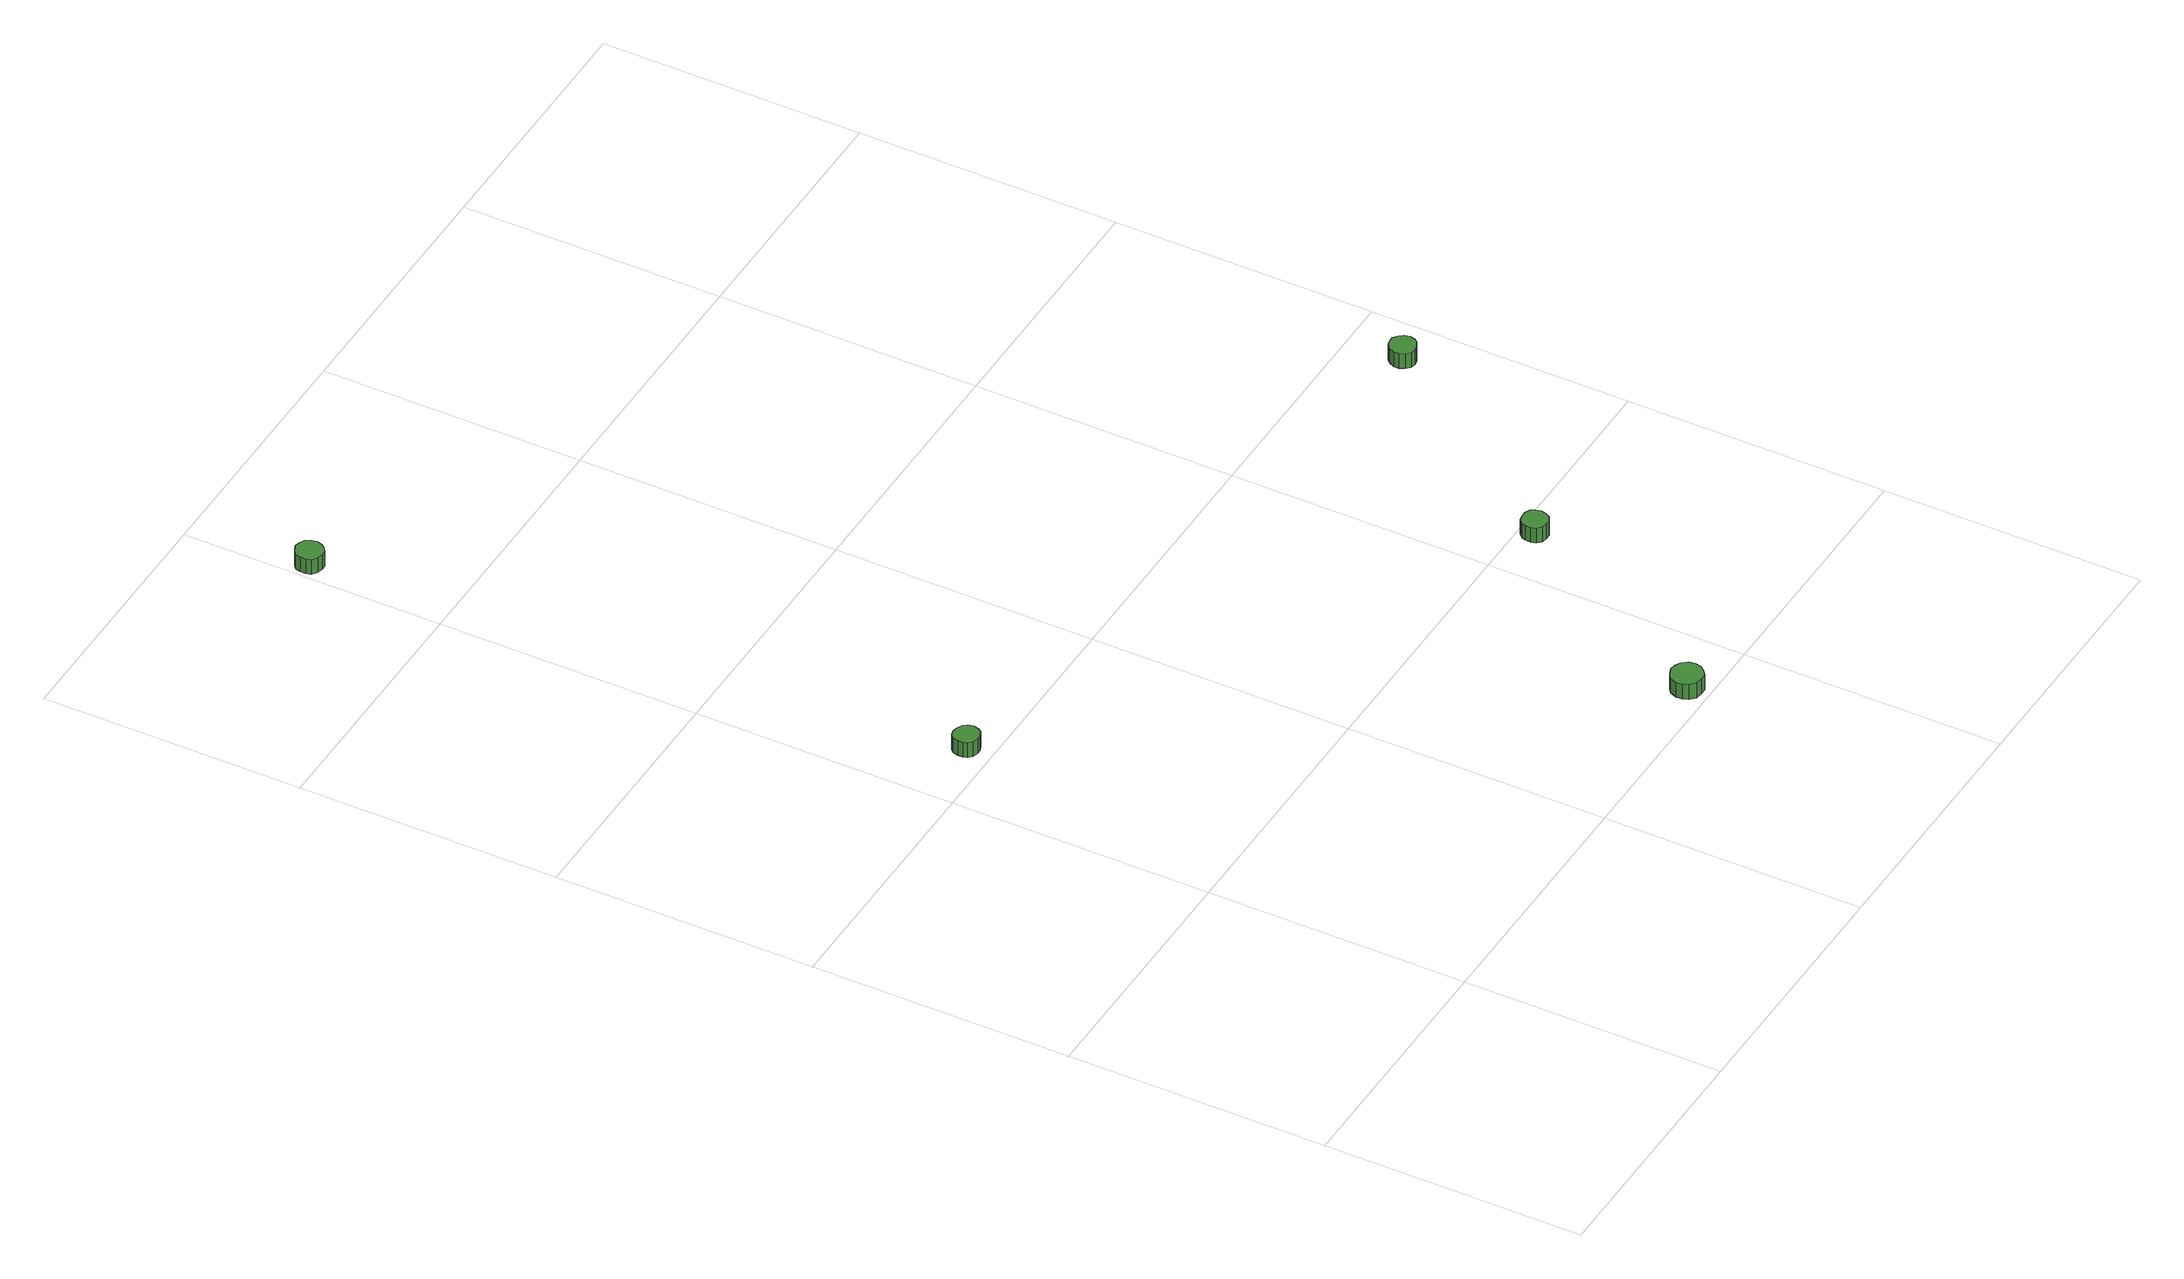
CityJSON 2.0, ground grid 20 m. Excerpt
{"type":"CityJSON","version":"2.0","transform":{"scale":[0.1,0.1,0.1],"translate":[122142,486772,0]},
"CityObjects":{
"tree1":{"type":"SolitaryVegetationObject","attributes":{"function":"something"},"geometry":[{"type":"MultiSurface","lod":"1","boundaries":[[[0,1,2,3,4,5,6,7,8,9,10,11,12,13,14]],[[15,16,17,18,19,20,21,22,23,24,25,26,27,28,29]],[[0,29,28,1]],[[1,28,27,2]],[[2,27,26,3]],[[3,26,25,4]],[[4,25,24,5]],[[5,24,23,6]],[[6,23,22,7]],[[7,22,21,8]],[[8,21,20,9]],[[9,20,19,10]],[[10,19,18,11]],[[11,18,17,12]],[[12,17,16,13]],[[13,16,15,14]],[[14,15,29,0]]]}]},
"tree2":{"type":"SolitaryVegetationObject","attributes":{"function":"something"},"geometry":[{"type":"MultiSurface","lod":"1","boundaries":[[[30,31,32,33,34,35,36,37,38,39,40,41,42,43,44]],[[45,46,47,48,49,50,51,52,53,54,55,56,57,58,59]],[[30,59,58,31]],[[31,58,57,32]],[[32,57,56,33]],[[33,56,55,34]],[[34,55,54,35]],[[35,54,53,36]],[[36,53,52,37]],[[37,52,51,38]],[[38,51,50,39]],[[39,50,49,40]],[[40,49,48,41]],[[41,48,47,42]],[[42,47,46,43]],[[43,46,45,44]],[[44,45,59,30]]]}]},
"tree3":{"type":"SolitaryVegetationObject","attributes":{"function":"something"},"geometry":[{"type":"MultiSurface","lod":"1","boundaries":[[[60,61,62,63,64,65,66,67,68,69,70,71,72,73,74]],[[75,76,77,78,79,80,81,82,83,84,85,86,87,88,89]],[[60,89,88,61]],[[61,88,87,62]],[[62,87,86,63]],[[63,86,85,64]],[[64,85,84,65]],[[65,84,83,66]],[[66,83,82,67]],[[67,82,81,68]],[[68,81,80,69]],[[69,80,79,70]],[[70,79,78,71]],[[71,78,77,72]],[[72,77,76,73]],[[73,76,75,74]],[[74,75,89,60]]]}]},
"tree4":{"type":"SolitaryVegetationObject","attributes":{"function":"something"},"geometry":[{"type":"MultiSurface","lod":"1","boundaries":[[[90,91,92,93,94,95,96,97,98,99,100,101,102,103,104]],[[105,106,107,108,109,110,111,112,113,114,115,116,117,118,119]],[[90,119,118,91]],[[91,118,117,92]],[[92,117,116,93]],[[93,116,115,94]],[[94,115,114,95]],[[95,114,113,96]],[[96,113,112,97]],[[97,112,111,98]],[[98,111,110,99]],[[99,110,109,100]],[[100,109,108,101]],[[101,108,107,102]],[[102,107,106,103]],[[103,106,105,104]],[[104,105,119,90]]]}]},
"tree5":{"type":"SolitaryVegetationObject","attributes":{"function":"something"},"geometry":[{"type":"MultiSurface","lod":"1","boundaries":[[[120,121,122,123,124,125,126,127,128,129,130,131,132,133,134]],[[135,136,137,138,139,140,141,142,143,144,145,146,147,148,149]],[[120,149,148,121]],[[121,148,147,122]],[[122,147,146,123]],[[123,146,145,124]],[[124,145,144,125]],[[125,144,143,126]],[[126,143,142,127]],[[127,142,141,128]],[[128,141,140,129]],[[129,140,139,130]],[[130,139,138,131]],[[131,138,137,132]],[[132,137,136,133]],[[133,136,135,134]],[[134,135,149,120]]]}]}
},
"vertices":[
[62,417,27],[61,421,27],[59,424,27],[55,426,27],[51,427,27],[47,426,27],[44,423,27],[43,419,27],[43,415,27],[44,412,27],[47,409,27],[51,408,27],[55,408,27],[59,410,27],[61,413,27],[61,413,14],[59,410,14],[55,408,14],[51,408,14],[47,409,14],[44,412,14],[43,415,14],[43,419,14],[44,423,14],[47,426,14],[51,427,14],[55,426,14],[59,424,14],[61,421,14],[62,417,14],
[24,909,23],[23,913,23],[21,917,23],[17,919,23],[13,920,23],[9,918,23],[5,915,23],[4,911,23],[4,907,23],[5,903,23],[9,900,23],[13,899,23],[17,899,23],[21,902,23],[23,905,23],[23,905,10],[21,902,10],[17,899,10],[13,899,10],[9,900,10],[5,903,10],[4,907,10],[4,911,10],[5,915,10],[9,918,10],[13,920,10],[17,919,10],[21,917,10],[23,913,10],[24,909,10],
[361,17,24],[360,22,24],[357,26,24],[353,28,24],[348,29,24],[343,27,24],[339,24,24],[337,19,24],[337,14,24],[339,10,24],[343,6,24],[348,5,24],[353,5,24],[357,8,24],[360,12,24],[360,12,11],[357,8,11],[353,5,11],[348,5,11],[343,6,11],[339,10,11],[337,14,11],[337,19,11],[339,24,11],[343,27,11],[348,29,11],[353,28,11],[357,26,11],[360,22,11],[361,17,11],
[454,188,24],[453,192,24],[451,195,24],[447,197,24],[443,197,24],[439,196,24],[436,193,24],[435,190,24],[435,186,24],[436,182,24],[439,179,24],[443,178,24],[447,178,24],[451,180,24],[453,184,24],[453,184,11],[451,180,11],[447,178,11],[443,178,11],[439,179,11],[436,182,11],[435,186,11],[435,190,11],[436,193,11],[439,196,11],[443,197,11],[447,197,11],[451,195,11],[453,192,11],[454,188,11],
[576,357,23],[575,361,23],[573,364,23],[569,367,23],[565,367,23],[561,366,23],[558,363,23],[556,359,23],[556,355,23],[558,351,23],[561,348,23],[565,347,23],[569,348,23],[573,350,23],[575,353,23],[575,353,10],[573,350,10],[569,348,10],[565,347,10],[561,348,10],[558,351,10],[556,355,10],[556,359,10],[558,363,10],[561,366,10],[565,367,10],[569,367,10],[573,364,10],[575,361,10],[576,357,10]
]}
